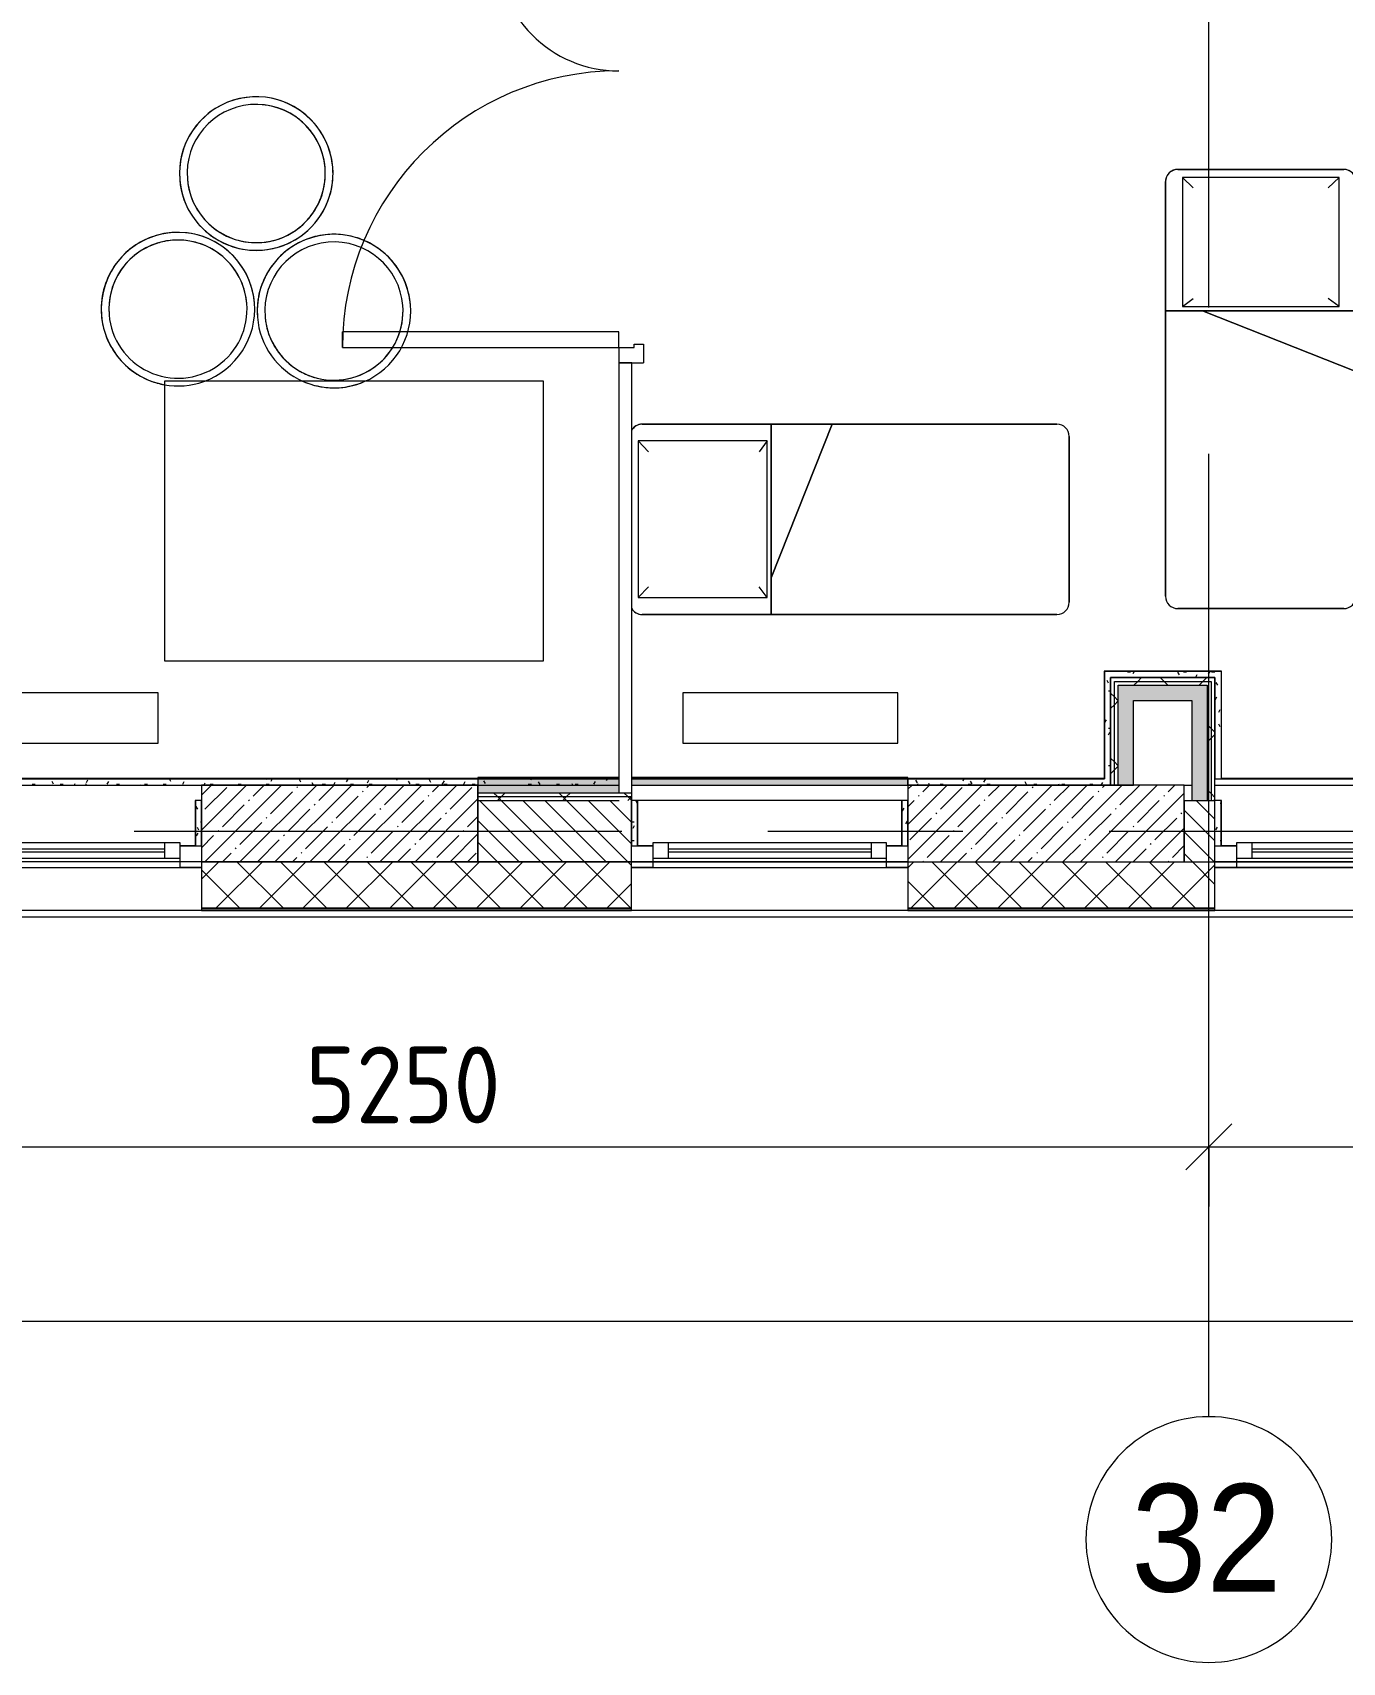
# Model space of a CAD drawing. Header units: millimetres. Extents: x 1322 to 199238, y -8553 to 29000.
# Drawn here: x 41849 to 46114, y -2706 to 2600 of the extents above; entities that cross this region are included whole.
import ezdxf

# ---------------------------------------------------------------- set-up
doc = ezdxf.new("R2010")
doc.units = ezdxf.units.MM
doc.linetypes.add('Осевая', pattern=[3175, 635, -476.25, 1587.5, -476.25])
for name, color, linetype, lineweight in [('A-ANNO-DIMS', 7, 'Continuous', 9), ('A-ANNO-DIMS-100', 7, 'Continuous', 9), ('A-DOOR', 7, 'Continuous', 9), ('A-DOOR-1', 7, 'Continuous', 13), ('A-DOOR-FRAM', 7, 'Continuous', 13), ('A-GLAZ', 7, 'Continuous', 9), ('A-GLAZ-1', 7, 'Continuous', 13), ('A-WALL', 7, 'Continuous', 9), ('I-WALL', 7, 'Continuous', 9), ('M-EQPM', 7, 'Continuous', 9), ('S-COLS', 7, 'Continuous', 9), ('Оси', 7, 'Continuous', 9), ('Оси-1', 7, 'Continuous', 20), ('Оси-2', 7, 'Осевая', 9)]:
    doc.layers.add(name, color=color, linetype=linetype, lineweight=lineweight)
for name, color, linetype, lineweight, true_color in [('A-WALL-1', 7, 'Continuous', 9, 0x3c3c3c), ('A-WALL-FNSH-1', 7, 'Continuous', 9, 0x3c3c3c), ('I-FURN-1', 7, 'Continuous', 9, 0xf0f0f0), ('M-EQPM-3', 7, 'Continuous', 9, 0xd4d4d4)]:
    doc.layers.add(name, color=color, linetype=linetype, lineweight=lineweight, true_color=true_color)
doc.styles.add('Arial', font='arial.ttf', dxfattribs={"width": 0.9, "height": 350})
doc.styles.add('ISOCPEUR', font='isocpeur.ttf', dxfattribs={"width": 0.9, "height": 250})
doc.dimstyles.new('ISO-2_5_0_9К_БОЛЬШОЙ_1', dxfattribs={"dimscale": 304.8, "dimtxt": 248.995294, "dimasz": 0.492126, "dimexe": 0.393701, "dimexo": 0.984252, "dimgap": 0, "dimtad": 1, "dimdec": 0, "dimrnd": 10, "dimzin": 0, "dimdsep": 46, "dimtxsty": 'ISOCPEUR', "dimblk1": 'OBLIQUE', "dimblk2": 'OBLIQUE', "dimsah": 1, "dimcen": 0.09, "dimdle": 0.393701, "dimazin": 0, "dimtfac": 1, "dimtdec": 4, "dimtix": 1, "dimtmove": 0, "dimatfit": 3, "dimfxl": 1, "dimtvp": 1, "dimtolj": 1, "dimtzin": 0, "dimarcsym": 2})
pattern_1 = [(45, (-75531.33, 0), (-57.024626, 57.024626), []), (45, (-75474.3, 0), (-57.024626, 57.024626), [100.806, -20.161, 3.353, -16.808])]
pattern_2 = [(0, (-75531.326, 0), (121.92, 30.48), [10.058, -81.382, 10.058, -81.382, -487.68]), (0, (-75531.326, 0), (121.92, 30.48), [-182.88, 10.058, -172.822, 10.058, -81.382, -213.36]), (0, (-75531.326, 0), (121.92, 30.48), [-457.2, 10.058, -50.902, 10.058, -142.342]), (120, (-75485.606, 15.24), (-87.356454, 90.345817), [10.058, -81.382, 10.058, -81.382, -487.68]), (120, (-75485.606, 15.24), (-87.356454, 90.345817), [-182.88, 10.058, -172.822, 10.058, -81.382, -213.36]), (120, (-75485.606, 15.24), (-87.356454, 90.345817), [-457.2, 10.058, -50.902, 10.058, -142.342]), (240, (-75470.366, 76.2), (-34.563546, -120.825817), [10.058, -81.382, 10.058, -81.382, -487.68]), (240, (-75470.366, 76.2), (-34.563546, -120.825817), [-182.88, 10.058, -172.822, 10.058, -81.382, -213.36]), (240, (-75470.366, 76.2), (-34.563546, -120.825817), [-457.2, 10.058, -50.902, 10.058, -142.342])]
pattern_3 = [(45, (-75531.33, 0), (-106.06602, 106.06602), []), (135, (-75531.33, 0), (-106.06602, -106.06602), [])]

# ---------------------------------------------------------------- blocks, each defined once
blk = doc.blocks.new('120_Окно_СКБ_1Ст - 120_Окно_СКБ_1Ст 900х2500_h_ с форточкой-22876038-План размещения напольных электротехнических лючков и розеток 1 этажа в осях 23_1-33')
at = {"layer": 'A-GLAZ'}
for p, q in [((450, -57), (-450, -57)), ((-430, -127), (-380, -127)), ((-330, -107), (330, -107)), ((330, -117), (-330, -117)), ((380, -127), (430, -127))]:
    blk.add_line(p, q, dxfattribs=at)
at = {"layer": 'A-GLAZ-1'}
for p, q in [((-450, -127), (-450, -57)), ((-450, -57), (-380, -57)), ((-380, -57), (-380, -127)), ((380, -87), (-380, -87)), ((-380, -87), (-380, -137)), ((-330, -137), (-330, -87)), ((330, -137), (330, -87)), ((380, -127), (380, -57)), ((380, -57), (450, -57)), ((380, -137), (380, -87)), ((450, -57), (450, -127)), ((-380, -127), (-450, -127)), ((-380, -137), (380, -137)), ((450, -127), (380, -127))]:
    blk.add_line(p, q, dxfattribs=at)
blk = doc.blocks.new('120_Окно_СКБ_2Ст_Фрамуга сверху - 120_Окно_СКБ_2Ст_2300х2500_h_ ДОО-19727959-План размещения напольных электротехнических лючков и розеток 1 этажа в осях 23_1-33')
at = {"layer": 'A-GLAZ'}
for p, q in [((1150, -57), (-1150, -57)), ((-1080, -57), (1080, -57)), ((-1130, -127), (-1080, -127)), ((-1030, -107), (470, -107)), ((470, -117), (-1030, -117)), ((520, -127), (590, -127)), ((520, -127), (590, -127)), ((640, -107), (1030, -107)), ((1030, -117), (640, -117)), ((1080, -127), (1130, -127))]:
    blk.add_line(p, q, dxfattribs=at)
at = {"layer": 'A-GLAZ-1'}
for p, q in [((-1150, -127), (-1150, -57)), ((-1150, -57), (-1080, -57)), ((-1080, -57), (-1080, -127)), ((520, -87), (-1080, -87)), ((-1080, -87), (-1080, -137)), ((-1030, -137), (-1030, -87)), ((470, -137), (470, -87)), ((520, -127), (520, -57)), ((520, -57), (590, -57)), ((520, -137), (520, -87)), ((590, -57), (590, -127)), ((1080, -87), (590, -87)), ((590, -87), (590, -137)), ((640, -137), (640, -87)), ((1030, -137), (1030, -87)), ((1080, -127), (1080, -57)), ((1080, -57), (1150, -57)), ((1080, -137), (1080, -87)), ((1150, -57), (1150, -127)), ((-1080, -127), (-1150, -127)), ((-1080, -137), (520, -137)), ((590, -127), (520, -127)), ((590, -137), (1080, -137)), ((1150, -127), (1080, -127))]:
    blk.add_line(p, q, dxfattribs=at)
blk = doc.blocks.new('120_Окно_СКБ_1Ст - 120_Окно_СКБ_1Ст 900х2500_h_ с форточкой-V2-План размещения напольных электротехнических лючков и розеток 1 этажа в осях 23_1-33')
at = {"layer": 'A-GLAZ'}
for p, q in [((450, -57), (-450, -57)), ((-430, -127), (-380, -127)), ((-330, -107), (330, -107)), ((330, -117), (-330, -117)), ((380, -127), (430, -127))]:
    blk.add_line(p, q, dxfattribs=at)
at = {"layer": 'A-GLAZ-1'}
for p, q in [((-450, -127), (-450, -57)), ((-450, -57), (-380, -57)), ((-380, -57), (-380, -127)), ((380, -87), (-380, -87)), ((-380, -87), (-380, -137)), ((-330, -137), (-330, -87)), ((330, -137), (330, -87)), ((380, -127), (380, -57)), ((380, -57), (450, -57)), ((380, -137), (380, -87)), ((450, -57), (450, -127)), ((-380, -127), (-450, -127)), ((-380, -137), (380, -137)), ((450, -127), (380, -127))]:
    blk.add_line(p, q, dxfattribs=at)
blk = doc.blocks.new('Bed - Small Sizes - 1_119-V31-План размещения напольных электротехнических лючков и розеток 1 этажа в осях 23_1-33')
at = {"layer": 'I-FURN-1'}
for p, q in [((247.3, 0), (-292.7, 0)), ((-292.7, 0), (247.3, 0)), ((247.3, 0), (-292.7, 0)), ((-292.7, 0), (247.3, 0)), ((-332.7, -40), (-332.7, -460)), ((-332.7, -460), (-332.7, -40)), ((-332.7, -40), (-332.7, -460)), ((-332.7, -460), (-332.7, -40)), ((-277.5, -26.2), (-242.7, -60)), ((232.5, -26.2), (-277.5, -26.2)), ((-277.5, -26.2), (-277.5, -446.2)), ((232.5, -26.2), (-277.5, -26.2)), ((-277.5, -26.2), (-277.5, -446.2)), ((232.5, -26.2), (197.3, -60)), ((232.5, -446.2), (232.5, -26.2)), ((232.5, -446.2), (232.5, -26.2)), ((287.3, -460), (287.3, -40)), ((287.3, -40), (287.3, -460)), ((287.3, -657.7), (287.3, -40)), ((287.3, -40), (287.3, -657.7)), ((-277.5, -446.2), (-242.7, -420)), ((232.5, -446.2), (197.3, -420)), ((-332.7, -460), (-212.7, -460)), ((-212.7, -460), (-332.7, -460)), ((-332.7, -460), (-332.7, -1390)), ((-332.7, -1390), (-332.7, -460)), ((-332.7, -460), (-212.7, -460)), ((-277.5, -446.2), (232.5, -446.2)), ((-277.5, -446.2), (232.5, -446.2)), ((-212.7, -460), (287.3, -460)), ((287.3, -460), (-212.7, -460)), ((287.3, -460), (-212.7, -460)), ((-212.7, -460), (287.3, -657.7)), ((287.3, -657.7), (-212.7, -460)), ((-212.7, -460), (287.3, -460)), ((-212.7, -460), (287.3, -657.7)), ((-212.7, -460), (287.3, -460)), ((287.3, -657.7), (287.3, -460)), ((287.3, -460), (287.3, -657.7)), ((287.3, -1390), (287.3, -657.7)), ((287.3, -657.7), (287.3, -1390)), ((-292.7, -1430), (247.3, -1430)), ((247.3, -1430), (-292.7, -1430))]:
    blk.add_line(p, q, dxfattribs=at)
for centre, start, end in [((-292.7, -40), 90, 180), ((-292.7, -40), 90, 180), ((247.3, -40), 360, 90), ((247.3, -40), 0, 90), ((-292.7, -40), 90, 180), ((-292.7, -40), 165, 180), ((-292.7, -40), 150, 165), ((-292.7, -40), 90, 150), ((247.3, -40), 0, 90), ((247.3, -40), 75, 90), ((247.3, -40), 0, 75), ((-292.7, -1390), 180, 270), ((-292.7, -1390), 180, 270), ((247.3, -1390), 270, 0), ((247.3, -1390), 270, 0)]:
    blk.add_arc(centre, 40, start, end, dxfattribs=at)
blk = doc.blocks.new('Bed - Small Sizes - 1_119-V32-План размещения напольных электротехнических лючков и розеток 1 этажа в осях 23_1-33')
at = {"layer": 'I-FURN-1'}
for p, q in [((-332.7, -40), (-332.7, -460)), ((-332.7, -460), (-332.7, -40)), ((-332.7, -40), (-332.7, -460)), ((-332.7, -460), (-332.7, -40)), ((-277.5, -26.2), (-242.7, -60)), ((232.5, -26.2), (-277.5, -26.2)), ((-277.5, -26.2), (-277.5, -446.2)), ((232.5, -26.2), (-277.5, -26.2)), ((-277.5, -26.2), (-277.5, -446.2)), ((232.5, -26.2), (197.3, -60)), ((232.5, -446.2), (232.5, -26.2)), ((232.5, -446.2), (232.5, -26.2)), ((287.3, -460), (287.3, -40)), ((287.3, -40), (287.3, -460)), ((287.3, -657.7), (287.3, -40)), ((287.3, -40), (287.3, -657.7)), ((-277.5, -446.2), (-242.7, -420)), ((232.5, -446.2), (197.3, -420)), ((-332.7, -460), (-212.7, -460)), ((-212.7, -460), (-332.7, -460)), ((-332.7, -460), (-332.7, -1390)), ((-332.7, -1390), (-332.7, -460)), ((-332.7, -460), (-212.7, -460)), ((-277.5, -446.2), (232.5, -446.2)), ((-277.5, -446.2), (232.5, -446.2)), ((-212.7, -460), (287.3, -460)), ((287.3, -460), (-212.7, -460)), ((287.3, -460), (-212.7, -460)), ((-212.7, -460), (287.3, -657.7)), ((287.3, -657.7), (-212.7, -460)), ((-212.7, -460), (287.3, -460)), ((-212.7, -460), (287.3, -657.7)), ((-212.7, -460), (287.3, -460)), ((287.3, -657.7), (287.3, -460)), ((287.3, -460), (287.3, -657.7)), ((287.3, -1390), (287.3, -657.7)), ((287.3, -657.7), (287.3, -1390)), ((-292.7, -1430), (247.3, -1430)), ((247.3, -1430), (-292.7, -1430))]:
    blk.add_line(p, q, dxfattribs=at)
for centre, start, end in [((-292.7, -40), 117.4, 180), ((-292.7, -40), 117.4, 180), ((-292.7, -40), 117.4, 180), ((-292.7, -40), 165, 180), ((-292.7, -40), 117.4, 165), ((247.3, -40), 360, 62.6), ((247.3, -40), 0, 62.6), ((247.3, -40), 0, 62.6), ((247.3, -40), 45, 62.6), ((247.3, -40), 0, 45), ((-292.7, -1390), 180, 270), ((-292.7, -1390), 180, 270), ((247.3, -1390), 270, 0), ((247.3, -1390), 270, 0)]:
    blk.add_arc(centre, 40, start, end, dxfattribs=at)
blk = doc.blocks.new('Стол базовый прямоугольный - 1_146-25586992-План размещения напольных электротехнических лючков и розеток 1 этажа в осях 23_1-33')
at = {"layer": 'I-FURN-1'}
for p, q in [((617.5, 455), (-617.5, 455)), ((-617.5, 455), (-617.5, -455)), ((617.5, -455), (617.5, 455)), ((-617.5, -455), (617.5, -455))]:
    blk.add_line(p, q, dxfattribs=at)
blk = doc.blocks.new('ПУФ1 - 500_500 2-25587120-План размещения напольных электротехнических лючков и розеток 1 этажа в осях 23_1-33')
at = {"layer": 'I-FURN-1'}
for radius, start, end in [(250, 104.996, 180), (250, 104.996, 180), (225, 360, 180), (225, 0, 180), (250, 75.121, 104.996), (250, 75.121, 104.996), (250, 360, 75.121), (250, 64.2857, 75.121), (250, 51.4286, 64.2857), (250, 25.7143, 51.4286), (250, 12.8571, 25.7143), (250, 0, 12.8571), (250, 180, 360), (250, 180, 321.4286), (225, 180, 218.5714), (225, 180, 360), (225, 321.4286, 360), (250, 321.4286, 360), (225, 218.5714, 244.2857), (225, 282.8571, 321.4286), (225, 244.2857, 257.1429), (225, 257.1429, 270), (225, 270, 282.8571)]:
    blk.add_arc((0, 0), radius, start, end, dxfattribs=at)
blk = doc.blocks.new('ПУФ1 - 500_500 2-V64-План размещения напольных электротехнических лючков и розеток 1 этажа в осях 23_1-33')
at = {"layer": 'I-FURN-1'}
for radius, start, end in [(250, 360, 180), (225, 0, 180), (250, 115.7143, 141.4286), (250, 102.8571, 115.7143), (225, 90, 115.7143), (250, 90, 102.8571), (250, 77.1429, 90), (225, 360, 90), (250, 64.2857, 77.1429), (250, 0, 64.2857), (225, 128.5714, 141.4286), (225, 115.7143, 128.5714), (250, 141.4286, 167.1429), (225, 141.4286, 154.2857), (250, 167.1429, 180), (225, 154.2857, 180), (250, 180, 360), (250, 180, 192.8571), (225, 180, 205.7143), (225, 180, 360), (225, 270, 360), (250, 205.7143, 360), (250, 192.8571, 205.7143), (225, 205.7143, 218.5714), (225, 218.5714, 231.4286), (225, 231.4286, 270)]:
    blk.add_arc((0, 0), radius, start, end, dxfattribs=at)
blk = doc.blocks.new('ПУФ1 - 500_500 2-V65-План размещения напольных электротехнических лючков и розеток 1 этажа в осях 23_1-33')
at = {"layer": 'I-FURN-1'}
for radius, start, end in [(250, 108.5286, 180), (250, 108.5286, 180), (225, 64.2857, 180), (225, 0, 180), (250, 64.2857, 108.5286), (250, 61.8319, 108.5286), (250, 61.8319, 64.2857), (250, 360, 61.8319), (250, 0, 61.8319), (225, 51.4286, 64.2857), (225, 25.7143, 51.4286), (225, 12.8571, 25.7143), (250, 180, 360), (250, 180, 218.5714), (225, 180, 360), (225, 180, 360), (225, 360, 12.8571), (250, 334.2857, 360), (250, 218.5714, 231.4286), (250, 295.7143, 321.4286), (250, 321.4286, 334.2857), (250, 231.4286, 244.2857), (250, 244.2857, 257.1429), (250, 257.1429, 270), (250, 270, 295.7143)]:
    blk.add_arc((0, 0), radius, start, end, dxfattribs=at)
blk = doc.blocks.new('110_Дверь_СКБ_2Ст - Д-5_п__в составе перегородки _не входит в спец__-32680960-План размещения напольных электротехнических лючков и розеток 1 этажа в осях 23_1-33')
at = {"layer": 'A-DOOR'}
for centre, radius, start, end in [((-637.5, 0.5), 900, 0, 90), ((662.5, 0.5), 400, 90, 180)]:
    blk.add_arc(centre, radius, start, end, dxfattribs=at)
at = {"layer": 'A-DOOR-1'}
for p, q in [((-637.5, 900.5), (-587.5, 900.5)), ((-637.5, 900.5), (-637.5, 0.5)), ((-587.5, 0.5), (-587.5, 900.5)), ((662.5, 400.5), (612.5, 400.5)), ((612.5, 0.5), (612.5, 400.5)), ((662.5, 400.5), (662.5, 0.5)), ((-637.5, 0.5), (-587.5, 0.5)), ((662.5, 0.5), (612.5, 0.5))]:
    blk.add_line(p, q, dxfattribs=at)
at = {"layer": 'A-DOOR-FRAM'}
for p, q in [((-637.5, 0.5), (-687.5, 0.5)), ((-687.5, 0.5), (-687.5, -79.5)), ((-637.5, 0.5), (-637.5, -49.5)), ((712.5, 0.5), (662.5, 0.5)), ((662.5, 0.5), (662.5, -49.5)), ((712.5, 0.5), (712.5, -79.5)), ((-637.5, -49.5), (-627.5, -49.5)), ((-627.5, -49.5), (-627.5, -79.5)), ((652.5, -49.5), (662.5, -49.5)), ((652.5, -49.5), (652.5, -79.5)), ((-627.5, -79.5), (-687.5, -79.5)), ((712.5, -79.5), (652.5, -79.5))]:
    blk.add_line(p, q, dxfattribs=at)
blk = doc.blocks.new('radiator_prado_classic_z_tip_30_po exemplyaru - Classic Z Тип 30-300-31134001-План размещения напольных электротехнических лючков и розеток 1 этажа в осях 23_1-33')
at = {"layer": 'M-EQPM-3'}
for p, q in [((0, 228), (0, 64)), ((700, 228), (0, 228)), ((700, 64), (700, 228)), ((0, 64), (700, 64))]:
    blk.add_line(p, q, dxfattribs=at)
blk = doc.blocks.new('Ось сетки - D8-29747960-План размещения напольных электротехнических лючков и розеток 1 этажа в осях 23_1-33')
at = {"layer": 'Оси-1'}
for start, end in [(360, 180), (180, 360)]:
    blk.add_arc((0, 0), 4, start, end, dxfattribs=at)
blk = doc.blocks.new('DIMBLOCK11-План размещения напольных электротехнических лючков и розеток 1 этажа в осях 23_1-33')
at = {"layer": 'A-ANNO-DIMS-100'}
for p, q in [((40428.7, -1221.7), (40428.7, -907.7)), ((45678.7, -1221.7), (45678.7, -907.7)), ((40428.7, -1027.7), (45678.7, -1027.7)), ((40428.7, -1027.7), (40428.7, -1221.7)), ((45678.7, -1027.7), (45678.7, -1221.7))]:
    blk.add_line(p, q, dxfattribs=at)
at = {"layer": 'A-ANNO-DIMS-100', "lineweight": 20}
for p, q in [((40428.7, -1027.7), (40503.7, -952.7)), ((45678.7, -1027.7), (45753.7, -952.7)), ((40428.7, -1027.7), (40353.7, -1102.7)), ((45678.7, -1027.7), (45603.7, -1102.7))]:
    blk.add_line(p, q, dxfattribs=at)
at = {"layer": 'A-ANNO-DIMS-100', "color": 0, "insert": (42737.6, -701.1), "char_height": 250, "width": 758.478, "attachment_point": 1, "line_spacing_factor": 1.149209, "style": 'ISOCPEUR'}
blk.add_mtext('5250', dxfattribs=at)
blk = doc.blocks.new('_Oblique')
at = {"color": 0, "linetype": 'ByBlock', "lineweight": -2}
blk.add_line((-0.5, -0.5), (0.5, 0.5), dxfattribs=at)
blk = doc.blocks.new('DIMBLOCK12-План размещения напольных электротехнических лючков и розеток 1 этажа в осях 23_1-33')
at = {"layer": 'A-ANNO-DIMS-100'}
for p, q in [((45678.7, -1221.7), (45678.7, -907.7)), ((49478.7, -1221.7), (49478.7, -907.7)), ((45678.7, -1027.7), (49598.7, -1027.7)), ((45678.7, -1027.7), (45678.7, -1221.7)), ((49478.7, -1027.7), (49478.7, -1221.7))]:
    blk.add_line(p, q, dxfattribs=at)
at = {"layer": 'A-ANNO-DIMS-100', "lineweight": 20}
for p, q in [((45678.7, -1027.7), (45753.7, -952.7)), ((49478.7, -1027.7), (49553.7, -952.7)), ((45678.7, -1027.7), (45603.7, -1102.7)), ((49478.7, -1027.7), (49403.7, -1102.7))]:
    blk.add_line(p, q, dxfattribs=at)
at = {"layer": 'A-ANNO-DIMS-100', "color": 0, "insert": (47262.6, -701.1), "char_height": 250, "width": 758.478, "attachment_point": 1, "line_spacing_factor": 1.149209, "style": 'ISOCPEUR'}
blk.add_mtext('3800', dxfattribs=at)
blk = doc.blocks.new('DIMBLOCK26-План размещения напольных электротехнических лючков и розеток 1 этажа в осях 23_1-33')
at = {"layer": 'A-ANNO-DIMS-100'}
for p, q in [((9028.7, -1789.6), (9028.7, -1475.6)), ((49478.7, -1789.6), (49478.7, -1475.6)), ((8908.7, -1595.6), (49598.7, -1595.6)), ((9028.7, -1595.6), (9028.7, -1789.6)), ((49478.7, -1595.6), (49478.7, -1789.6))]:
    blk.add_line(p, q, dxfattribs=at)
at = {"layer": 'A-ANNO-DIMS-100', "lineweight": 20}
for p, q in [((9028.7, -1595.6), (9103.7, -1520.6)), ((49478.7, -1595.6), (49553.7, -1520.6)), ((9028.7, -1595.6), (8953.7, -1670.6)), ((49478.7, -1595.6), (49403.7, -1670.6))]:
    blk.add_line(p, q, dxfattribs=at)
at = {"layer": 'A-ANNO-DIMS-100', "color": 0, "insert": (28834.7, -1269), "char_height": 250, "width": 1005.558, "attachment_point": 1, "line_spacing_factor": 1.149209, "style": 'ISOCPEUR'}
blk.add_mtext('40450', dxfattribs=at)

msp = doc.modelspace()

# ---------------------------------------------------------------- hatches: boundary and pattern name
at = {"layer": 'A-WALL'}
h = msp.add_hatch(dxfattribs=at)
h.set_pattern_fill('FP_1', color=256, style=0, pattern_type=2)
h.set_pattern_definition([(135, (-75531.326, 0), (-35.35534, -35.35534), [])])
h.paths.add_polyline_path([(48198.7, -100), (48198.7, 100), (47998.7, 100), (47998.7, -100)])
h.paths.add_polyline_path([(45698.7, -100), (45698.7, 100), (45598.7, 100), (45598.7, -100)])
h.paths.add_polyline_path([(43596.1, -100), (43798.7, -100), (43798.7, 100), (43298.7, 100), (43298.7, -100)])
h.paths.add_polyline_path([(41498.7, -100), (41498.7, 100), (40448.7, 100), (40448.7, -100), (40936, -100)])
h.paths.add_polyline_path([(38148.7, -100), (38148.7, 100), (37898.7, 100), (37898.7, -100)])
h.paths.add_polyline_path([(35198.7, -100), (36098.7, -100), (36098.7, 100), (35198.7, 100)])
h.paths.add_polyline_path([(34138.7, -100), (34298.7, -100), (34298.7, 100), (33948.7, 100), (33948.7, -100), (34123.7, -100)])
h.paths.add_polyline_path([(30698.7, -100), (30698.7, 100), (29648.7, 100), (29648.7, -100), (30295.4, -100)])
h.paths.add_polyline_path([(27348.7, -100), (27348.7, 100), (27098.7, 100), (27098.7, -100)])
h.paths.add_polyline_path([(26198.7, -100), (26198.7, 100), (25298.7, 100), (25298.7, -100)])
h.paths.add_polyline_path([(22573.7, -100), (22573.7, 100), (21573.7, 100), (21573.7, -100), (22315, -100)])
h.paths.add_polyline_path([(18998.7, -100), (19248.7, -100), (19248.7, 100), (18998.7, 100), (18998.7, 56.5)])
h.paths.add_polyline_path([(16994.7, -100), (17198.7, -100), (17198.7, 100), (16398.7, 100), (16398.7, -100)])
h = msp.add_hatch(dxfattribs=at)
h.set_pattern_fill('FP_5', color=256, style=0, pattern_type=2)
h.set_pattern_definition([(45, (-75531.33, 0), (-70.71068, 70.71068), []), (135, (-75531.33, 0), (-70.71068, -70.71068), [])])
h.paths.add_polyline_path([(49548.7, -250), (49548.7, -100), (47998.7, -100), (47998.7, -250), (48916.4, -250)])
h.paths.add_polyline_path([(45698.7, -250), (45698.7, -100), (44698.7, -100), (44698.7, -250), (44926.2, -250)])
h.paths.add_polyline_path([(43596.1, -250), (43798.7, -250), (43798.7, -100), (42398.7, -100), (42398.7, -250)])
h.paths.add_polyline_path([(41498.7, -250), (41498.7, -100), (40448.7, -100), (40448.7, -250), (40936, -250)])
h.paths.add_polyline_path([(38148.7, -250), (38148.7, -100), (36998.7, -100), (36998.7, -250), (37610.8, -250)])
h.paths.add_polyline_path([(33948.7, -250), (34298.7, -250), (34298.7, -100), (33948.7, -100)])
h.paths.add_polyline_path([(35615.7, -250), (36098.7, -250), (36098.7, -100), (35198.7, -100), (35198.7, -250)])
h.paths.add_polyline_path([(32498.7, -250), (32498.7, -100), (31598.7, -100), (31598.7, -250)])
h.paths.add_polyline_path([(29648.7, -250), (30698.7, -250), (30698.7, -100), (29648.7, -100)])
h.paths.add_polyline_path([(27098.7, -250), (27348.7, -250), (27348.7, -100), (25298.7, -100), (25298.7, -250), (26305.2, -250)])
h.paths.add_polyline_path([(24398.7, -250), (24398.7, -100), (23498.7, -100), (23498.7, -250), (23645.1, -250)])
h.paths.add_polyline_path([(21548.7, -250), (22598.7, -250), (22598.7, -100), (21548.7, -100)])
h.paths.add_polyline_path([(18998.7, -250), (19248.7, -250), (19248.7, -100), (18098.7, -100), (18098.7, -250)])
h.paths.add_polyline_path([(16398.7, -250), (17198.7, -250), (17198.7, -100), (16398.7, -100)])
h.paths.add_polyline_path([(15498.7, -250), (15498.7, -100), (13678.7, -100), (13678.7, -250), (14334.6, -250)])
at = {"layer": 'I-WALL'}
h = msp.add_hatch(dxfattribs=at)
h.set_pattern_fill('FP_31', color=256, style=0, pattern_type=2)
h.set_pattern_definition(pattern_2)
h.paths.add_polyline_path([(45338.7, 170), (45358.7, 170), (45358.7, 520), (45338.7, 520), (45338.7, 219.1)])
h = msp.add_hatch(dxfattribs=at)
h.set_pattern_fill('FP_31', color=256, style=0, pattern_type=2)
h.set_pattern_definition(pattern_2)
h.paths.add_polyline_path([(45698.7, 500), (45718.7, 500), (45718.7, 520), (45358.7, 520), (45358.7, 500), (45591.2, 500)])
h = msp.add_hatch(dxfattribs=at)
h.set_pattern_fill('FP_35', color=256, style=0, pattern_type=2)
h.set_pattern_definition(pattern_3)
h.paths.add_polyline_path([(45686.2, 487.5), (45686.2, 500), (45358.7, 500), (45358.7, 487.5), (45673.7, 487.5)])
h = msp.add_hatch(dxfattribs=at)
h.set_pattern_fill('FP_35', color=256, style=0, pattern_type=2)
h.set_pattern_definition(pattern_3)
h.paths.add_polyline_path([(45371.2, 150), (45371.2, 487.5), (45358.7, 487.5), (45358.7, 150)])
h = msp.add_hatch(dxfattribs=at)
h.set_pattern_fill('FP_35', color=256, style=0, pattern_type=2)
h.set_pattern_definition(pattern_3)
h.paths.add_polyline_path([(45623.7, 475), (45673.7, 475), (45673.7, 487.5), (45371.2, 487.5), (45371.2, 475), (45591.2, 475)])
h = msp.add_hatch(dxfattribs=at)
h.set_pattern_fill('FP_35', color=256, style=0, pattern_type=2)
h.set_pattern_definition(pattern_3)
h.paths.add_polyline_path([(45673.7, 100), (45686.2, 100), (45686.2, 487.5), (45673.7, 487.5), (45673.7, 219.1)])
h = msp.add_hatch(dxfattribs=at)
h.set_pattern_fill('FP_35', color=256, style=0, pattern_type=2)
h.set_pattern_definition(pattern_3)
h.paths.add_polyline_path([(45698.7, 100), (45698.7, 500), (45686.2, 500), (45686.2, 100)])
h = msp.add_hatch(dxfattribs=at)
h.set_pattern_fill('FP_31', color=256, style=0, pattern_type=2)
h.set_pattern_definition(pattern_2)
h.paths.add_polyline_path([(45698.7, 170), (45718.7, 171), (45718.7, 500), (45698.7, 500), (45698.7, 171)])
h = msp.add_hatch(dxfattribs=at)
h.set_pattern_fill('FP_35', color=256, style=0, pattern_type=2)
h.set_pattern_definition(pattern_3)
h.paths.add_polyline_path([(45371.2, 150), (45383.7, 150), (45383.7, 475), (45371.2, 475), (45371.2, 219.1)])
for points in [[(45623.7, 425), (45623.7, 475), (45383.7, 475), (45383.7, 425), (45591.2, 425)], [(45433.7, 150), (45433.7, 425), (45383.7, 425), (45383.7, 150)], [(45623.7, 100), (45673.7, 100), (45673.7, 475), (45623.7, 475), (45623.7, 219.1)]]:
    msp.add_hatch(color=256, dxfattribs=at).paths.add_polyline_path(points)
h = msp.add_hatch(dxfattribs=at)
h.set_pattern_fill('FP_31', color=256, style=0, pattern_type=2)
h.set_pattern_definition(pattern_2)
h.paths.add_polyline_path([(43758.7, 150), (43758.7, 170), (40898.7, 170), (40898.7, 150), (43596.1, 150)])
h = msp.add_hatch(color=256, dxfattribs=at)
h.paths.add_polyline_path([(43596.1, 125), (43758.7, 125), (43758.7, 175), (43298.7, 175), (43298.7, 125)])
h.paths.add_polyline_path([(44261.2, 150), (44698.7, 150), (44698.7, 175), (43798.7, 175), (43798.7, 150)])
h = msp.add_hatch(dxfattribs=at)
h.set_pattern_fill('FP_31', color=256, style=0, pattern_type=2)
h.set_pattern_definition(pattern_2)
h.paths.add_polyline_path([(45358.7, 150), (45358.7, 170), (44698.7, 170), (44698.7, 150), (44926.2, 150)])
h = msp.add_hatch(dxfattribs=at)
h.set_pattern_fill('FP_35', color=256, style=0, pattern_type=2)
h.set_pattern_definition(pattern_3)
h.paths.add_polyline_path([(43798.7, 112.5), (43798.7, 125), (43298.7, 125), (43298.7, 112.5), (43758.7, 112.5)])
h = msp.add_hatch(dxfattribs=at)
h.set_pattern_fill('FP_35', color=256, style=0, pattern_type=2)
h.set_pattern_definition(pattern_3)
h.paths.add_polyline_path([(43298.7, 100), (43798.7, 100), (43798.7, 112.5), (43298.7, 112.5)])
h = msp.add_hatch(dxfattribs=at)
h.set_pattern_fill('FP_31', color=256, style=0, pattern_type=2)
h.set_pattern_definition(pattern_2)
h.paths.add_polyline_path([(42398.7, -48), (42398.7, 100), (42378.7, 100), (42378.7, -48)])
h = msp.add_hatch(dxfattribs=at)
h.set_pattern_fill('FP_31', color=256, style=0, pattern_type=2)
h.set_pattern_definition(pattern_2)
h.paths.add_polyline_path([(43818.7, -48), (43818.7, 100), (43798.7, 100), (43798.7, -48)])
h = msp.add_hatch(dxfattribs=at)
h.set_pattern_fill('FP_31', color=256, style=0, pattern_type=2)
h.set_pattern_definition(pattern_2)
h.paths.add_polyline_path([(44698.7, -48), (44698.7, 100), (44678.7, 100), (44678.7, -48)])
h = msp.add_hatch(dxfattribs=at)
h.set_pattern_fill('FP_31', color=256, style=0, pattern_type=2)
h.set_pattern_definition(pattern_2)
h.paths.add_polyline_path([(45718.7, -48), (45718.7, 100), (45698.7, 100), (45698.7, -48)])
at = {"layer": 'S-COLS'}
h = msp.add_hatch(dxfattribs=at)
h.set_pattern_fill('FP_2', color=256, style=0, pattern_type=2)
h.set_pattern_definition(pattern_1)
h.paths.add_polyline_path([(42398.7, -100), (43298.7, -100), (43298.7, 150), (42398.7, 150)])
h = msp.add_hatch(dxfattribs=at)
h.set_pattern_fill('FP_2', color=256, style=0, pattern_type=2)
h.set_pattern_definition(pattern_1)
h.paths.add_polyline_path([(44926.2, -100), (45598.7, -100), (45598.7, 150), (44698.7, 150), (44698.7, -100)])

# ---------------------------------------------------------------- linework, layer by layer
at = {"layer": 'A-WALL'}
for p, q in [((43758.7, 125), (43758.7, 1525)), ((43798.7, 1525), (43798.7, 100)), ((45371.2, 487.5), (45686.2, 487.5)), ((45371.2, 150), (45371.2, 487.5)), ((45686.2, 487.5), (45686.2, 100)), ((45383.7, 475), (45673.7, 475)), ((45383.7, 150), (45383.7, 475)), ((45673.7, 475), (45673.7, 100)), ((43298.7, 125), (43798.7, 125)), ((43298.7, 112.5), (43798.7, 112.5)), ((43298.7, 100), (43298.7, 100)), ((43298.7, 100), (43298.7, -100)), ((43298.7, 100), (43758.7, 100)), ((45598.7, 100), (45598.7, -100)), ((43298.7, -100), (43798.7, -100)), ((43798.7, -100), (47998.7, -100)), ((45598.7, -100), (45698.7, -100)), ((42398.7, -258), (41498.7, -258)), ((42398.7, -250), (43798.7, -250)), ((42398.7, -253), (43798.7, -253)), ((44698.7, -258), (43798.7, -258)), ((44698.7, -250), (45698.7, -250)), ((44698.7, -253), (45698.7, -253)), ((47998.7, -258), (45698.7, -258)), ((49728.7, -280), (33948.7, -280))]:
    msp.add_line(p, q, dxfattribs=at)
at = {"layer": 'A-WALL-1'}
for p, q in [((43798.7, 1525), (43758.7, 1525)), ((45338.7, 520), (45338.7, 170)), ((45718.7, 520), (45338.7, 520)), ((45698.7, 500), (45358.7, 500)), ((45358.7, 500), (45358.7, 150)), ((45358.7, 150), (45358.7, 500)), ((45358.7, 500), (45698.7, 500)), ((45698.7, -250), (45698.7, 500)), ((45698.7, 500), (45698.7, 171)), ((45433.7, 425), (45623.7, 425)), ((45433.7, 150), (45433.7, 425)), ((45623.7, 425), (45623.7, 100)), ((43758.7, 170), (40898.7, 170)), ((43758.7, 175), (43298.7, 175)), ((43298.7, 175), (43298.7, 100)), ((44698.7, 175), (43798.7, 175)), ((44698.7, 150), (44698.7, 175)), ((44698.7, 170), (44698.7, 150)), ((45698.7, 170), (45718.7, 170)), ((45718.7, 170), (45718.7, 171)), ((40898.7, 150), (43758.7, 150)), ((43798.7, 150), (44698.7, 150)), ((44698.7, 150), (45358.7, 150)), ((45358.7, 150), (45433.7, 150)), ((42378.7, 100), (42378.7, -48)), ((42398.7, 100), (42378.7, 100)), ((42398.7, -48), (42398.7, 100)), ((43798.7, -250), (43798.7, 100)), ((43798.7, 100), (43798.7, -48)), ((43818.7, 100), (43798.7, 100)), ((43818.7, -48), (43818.7, 100)), ((44678.7, 100), (44678.7, -48)), ((44698.7, 100), (44678.7, 100)), ((44698.7, -48), (44698.7, 100)), ((45598.7, 100), (45698.7, 100)), ((45718.7, 100), (45698.7, 100)), ((45718.7, -48), (45718.7, 100)), ((42378.7, -48), (42398.7, -48)), ((43798.7, -48), (43818.7, -48)), ((44678.7, -48), (44698.7, -48)), ((45698.7, -48), (45718.7, -48)), ((43798.7, -100), (41498.7, -100)), ((42398.7, -100), (42398.7, -250)), ((44698.7, -100), (44698.7, -250))]:
    msp.add_line(p, q, dxfattribs=at)
at = {"layer": 'A-WALL-FNSH-1'}
for p, q in [((43758.7, 1525), (43757.7, 1525)), ((43757.7, 1525), (43757.7, 171)), ((43799.7, 1525), (43798.7, 1525)), ((43799.7, 171), (43799.7, 1525)), ((45337.7, 521), (45337.7, 171)), ((45719.7, 521), (45337.7, 521)), ((45718.7, 520), (45718.7, 171)), ((45719.7, 171), (45719.7, 521)), ((40898.7, 170), (43758.7, 170)), ((43757.7, 171), (40899.7, 171)), ((43798.7, 170), (45338.7, 170)), ((45337.7, 171), (43799.7, 171)), ((45718.7, 170), (49277.7, 170)), ((49277.7, 171), (45719.7, 171)), ((42377.7, 100), (42377.7, -48)), ((42378.7, 100), (42377.7, 100)), ((43819.7, 100), (43818.7, 100)), ((43819.7, -48), (43819.7, 100)), ((44677.7, 100), (44677.7, -48)), ((44678.7, 100), (44677.7, 100)), ((45719.7, 100), (45718.7, 100)), ((45719.7, -48), (45719.7, 100)), ((42377.7, -48), (42378.7, -48)), ((43818.7, -48), (43819.7, -48)), ((44677.7, -48), (44678.7, -48)), ((45718.7, -48), (45719.7, -48)), ((42398.7, -250), (42398.7, -258)), ((42398.7, -258), (43798.7, -258)), ((43798.7, -258), (43798.7, -250)), ((44698.7, -250), (44698.7, -258)), ((44698.7, -258), (45698.7, -258)), ((45698.7, -258), (45698.7, -250))]:
    msp.add_line(p, q, dxfattribs=at)
at = {"layer": 'I-WALL'}
for p, q in [((45598.7, 150), (45623.7, 150)), ((45698.7, 150), (48198.7, 150)), ((44678.7, 100), (43818.7, 100)), ((42398.7, -100), (41498.7, -100)), ((44698.7, -100), (43798.7, -100)), ((47998.7, -100), (45698.7, -100))]:
    msp.add_line(p, q, dxfattribs=at)
at = {"layer": 'S-COLS'}
for p, q in [((43298.7, 150), (42398.7, 150)), ((42398.7, 150), (42398.7, -100)), ((43298.7, 100), (43298.7, 150)), ((45598.7, 150), (44698.7, 150)), ((44698.7, 150), (44698.7, -100)), ((45598.7, 100), (45598.7, 150)), ((43298.7, -100), (43298.7, 100)), ((45598.7, -100), (45598.7, 100)), ((42398.7, -100), (43298.7, -100)), ((44698.7, -100), (45598.7, -100))]:
    msp.add_line(p, q, dxfattribs=at)
at = {"layer": 'Оси'}
msp.add_line((45678.7, -1906.3), (45678.7, 593.7), dxfattribs=at)
at = {"layer": 'Оси-2'}
for p, q in [((45678.7, 593.7), (45678.7, 19415.1)), ((9318.1, 0), (47228.7, 0))]:
    msp.add_line(p, q, dxfattribs=at)

# ---------------------------------------------------------------- block references
at = {"layer": 'A-DOOR', "rotation": 90}
msp.add_blockref('110_Дверь_СКБ_2Ст - Д-5_п__в составе перегородки _не входит в спец__-32680960-План размещения напольных электротехнических лючков и розеток 1 этажа в осях 23_1-33', (43758.2, 2212.5), dxfattribs=at)
at = {"layer": 'A-GLAZ', "rotation": 180}
for name, p in [('120_Окно_СКБ_1Ст - 120_Окно_СКБ_1Ст 900х2500_h_ с форточкой-22876038-План размещения напольных электротехнических лючков и розеток 1 этажа в осях 23_1-33', (41948.7, -175)), ('120_Окно_СКБ_1Ст - 120_Окно_СКБ_1Ст 900х2500_h_ с форточкой-V2-План размещения напольных электротехнических лючков и розеток 1 этажа в осях 23_1-33', (44248.7, -175)), ('120_Окно_СКБ_2Ст_Фрамуга сверху - 120_Окно_СКБ_2Ст_2300х2500_h_ ДОО-19727959-План размещения напольных электротехнических лючков и розеток 1 этажа в осях 23_1-33', (46848.7, -175))]:
    msp.add_blockref(name, p, dxfattribs=at)
at = {"layer": 'I-FURN-1'}
for name, p, rotation in [('ПУФ1 - 500_500 2-V64-План размещения напольных электротехнических лючков и розеток 1 этажа в осях 23_1-33', (42576.9, 2140.8), 184.6613193387897), ('ПУФ1 - 500_500 2-25587120-План размещения напольных электротехнических лючков и розеток 1 этажа в осях 23_1-33', (42322, 1699.3), 184.6613193387897), ('ПУФ1 - 500_500 2-V65-План размещения напольных электротехнических лючков и розеток 1 этажа в осях 23_1-33', (42829.9, 1693.1), 184.6613193387897), ('Стол базовый прямоугольный - 1_146-25586992-План размещения напольных электротехнических лючков и розеток 1 этажа в осях 23_1-33', (42895.3, 1009.7), 180), ('Bed - Small Sizes - 1_119-V32-План размещения напольных электротехнических лючков и розеток 1 этажа в осях 23_1-33', (43794, 1037.7), 89.99999999999942)]:
    msp.add_blockref(name, p, dxfattribs=dict(at, rotation=rotation))
msp.add_blockref('Bed - Small Sizes - 1_119-V31-План размещения напольных электротехнических лючков и розеток 1 этажа в осях 23_1-33', (45870.5, 2154.4), dxfattribs=at)
at = {"layer": 'M-EQPM'}
for p in [(41557.6, 222), (43965.6, 222)]:
    msp.add_blockref('radiator_prado_classic_z_tip_30_po exemplyaru - Classic Z Тип 30-300-31134001-План размещения напольных электротехнических лючков и розеток 1 этажа в осях 23_1-33', p, dxfattribs=at)
at = {"layer": 'Оси-1', "xscale": 99.99999999999993, "yscale": 99.99999999999993, "zscale": 99.99999999999993}
msp.add_blockref('Ось сетки - D8-29747960-План размещения напольных электротехнических лючков и розеток 1 этажа в осях 23_1-33', (45678.7, -2306.3), dxfattribs=at)

# ---------------------------------------------------------------- texts
at = {"layer": 'Оси', "insert": (45426.1, -2125.6), "char_height": 350, "width": 606.076, "attachment_point": 1, "style": 'Arial'}
msp.add_mtext('32', dxfattribs=at)

# ---------------------------------------------------------------- dimensions: what is measured, and where the dimension line sits
at = {"layer": 'A-ANNO-DIMS'}
for base, p1, p2, override, picture, middle in [((45678.7, -1027.7), (40428.7, -921.7), (45678.7, -921.7), {"dimpost": '<>', "dimfxl": 5250}, 'DIMBLOCK11-План размещения напольных электротехнических лючков и розеток 1 этажа в осях 23_1-33', (43053.7, -902.7)), ((49478.7, -1027.7), (45678.7, -921.7), (49478.7, -921.7), {"dimpost": '<>', "dimfxl": 3800}, 'DIMBLOCK12-План размещения напольных электротехнических лючков и розеток 1 этажа в осях 23_1-33', (47578.7, -902.7)), ((49478.7, -1595.6), (9028.7, -1489.6), (49478.7, -1489.6), {"dimpost": '<>', "dimfxl": 40450}, 'DIMBLOCK26-План размещения напольных электротехнических лючков и розеток 1 этажа в осях 23_1-33', (29253.7, -1470.6))]:
    dim = msp.add_linear_dim(base=base, p1=p1, p2=p2, dimstyle='ISO-2_5_0_9К_БОЛЬШОЙ_1', override=override, dxfattribs=at)
    dim.commit()
    dim.dimension.update_dxf_attribs({"geometry": picture, "text_midpoint": middle})

doc.saveas('drawing.dxf')
